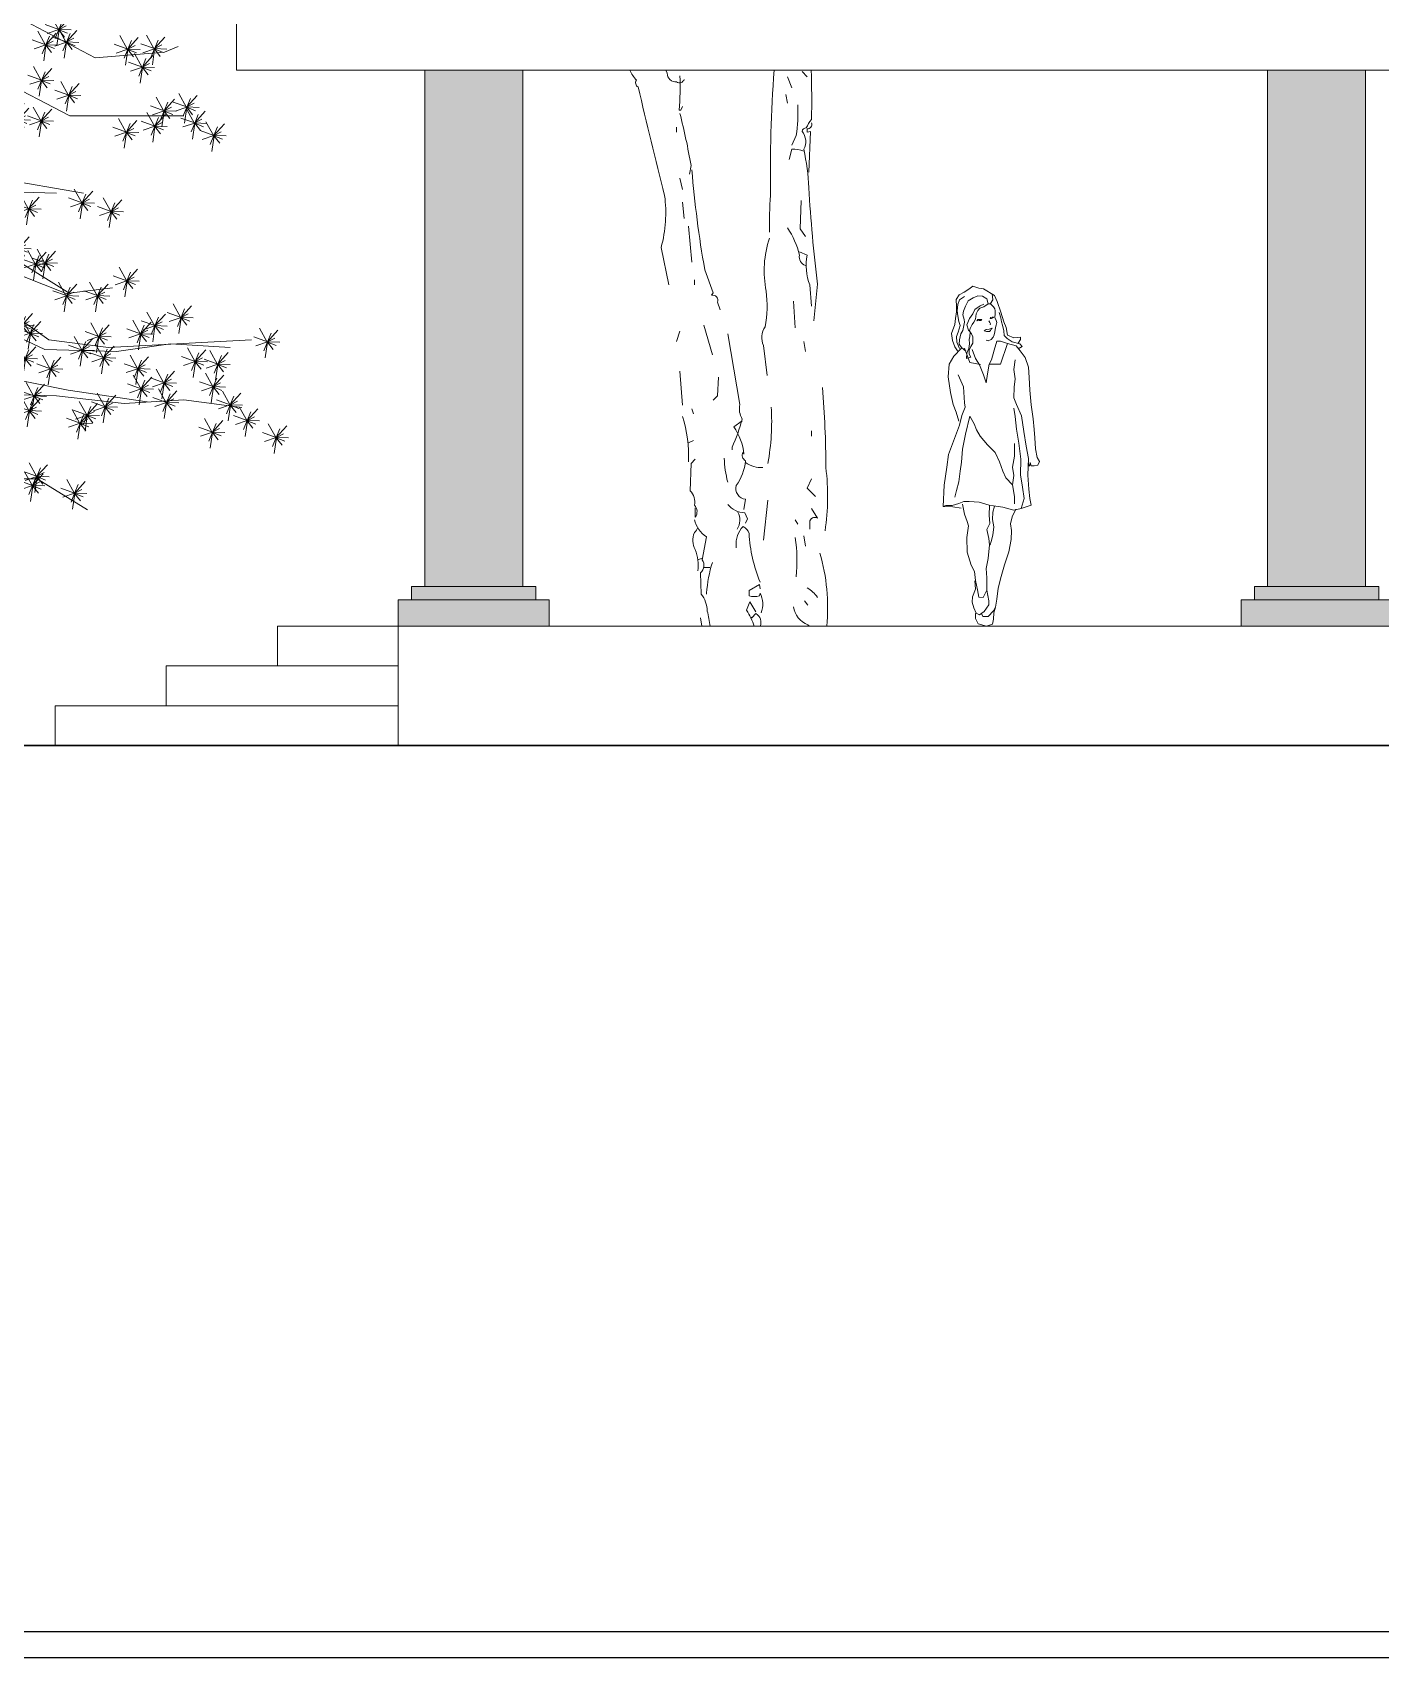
# Model space of a CAD drawing. Header units: millimetres. Extents: x 922141 to 965068, y 34629 to 256118.
# Drawn here: x 930224 to 935315, y 226570 to 232705 of the extents above; entities that cross this region are included whole.
import ezdxf

# ---------------------------------------------------------------- set-up
doc = ezdxf.new("R2010")
doc.units = ezdxf.units.MM
doc.layers.get('0').update_dxf_attribs({"plot": 0})
doc.layers.get('Defpoints').update_dxf_attribs({"color": 6})
for name, color, linetype, lineweight in [('A-HATCH', 251, 'Continuous', 9), ('HATCH', 8, 'Continuous', 5), ('MCA__ MURI ESISTENTI SEZIONATI', 30, 'Continuous', 30), ('MCA__ SCALE', 154, 'Continuous', 18)]:
    doc.layers.add(name, color=color, linetype=linetype, lineweight=lineweight)
doc.layers.add('MCA__ PISCINA ELEV.', color=91, linetype='Continuous')
doc.layers.add('TEXT200', color=7, linetype='Continuous')

# ---------------------------------------------------------------- blocks, each defined once
blk = doc.blocks.new('01')
at = {"layer": 'HATCH'}
for points in [[(626045, 367539.2, 0.091561), (626052.4, 367527.7, 0.475967), (626054.4, 367519.9, 0.005615), (626084.7, 367395.8, -0.096909), (626080.7, 367336.2), (626089.5, 367293.3)], [(626107.1, 367528.6, -0.49527), (626098.3, 367525.7, -0.439896), (626087.6, 367535.5), (626086.6, 367538.4)], [(626204.8, 367353.8, -0.024979), (626205.8, 367395.8, -0.02151), (626210, 367539.2, -0.02151)], [(626252.3, 367539.2, -0.020136), (626252.6, 367482.7, 0.062256), (626246.8, 367473, 0.343094), (626241.9, 367469.1, -0.318283), (626243.8, 367448.6, -0.046585), (626249.7, 367404.6, 0.015228), (626259.5, 367294.2), (626255.6, 367252.2)], [(626102.2, 367532.6, -0.027756), (626101.3, 367493.5), (626103.2, 367493.5), (626105.2, 367497.4)], [(626237, 367499.3, -0.058609), (626235.1, 367464.2), (626230.2, 367453.4)], [(626102.2, 367489.6, -0.019012), (626114.9, 367430), (626113, 367420.2)], [(626252.6, 367478.8, -0.566177), (626247.8, 367472), (626247.8, 367468.1), (626251.7, 367469.1), (626249.7, 367422.2)], [(626243.8, 367446.6, 0.123093), (626230.2, 367448.6), (626227.2, 367436.8)], [(626115.9, 367425.1, 0.024139), (626130.6, 367310.8), (626140.3, 367284.5), (626138.4, 367281.5, -0.609726), (626145.2, 367273.7), (626148.1, 367264.9)], [(626225.3, 367358.7, -0.082748), (626239, 367327.5, 0.384506), (626245.8, 367315.7)], [(626204.8, 367347, 0.133041), (626200.9, 367286.4, -0.070419), (626199.9, 367245.4, 0.2798), (626197.9, 367223.9), (626201.9, 367189.7)], [(626239, 367331.4), (626247.8, 367327.5, 0.135773), (626250.7, 367293.3), (626252.6, 367268.9)], [(626156.9, 367237.6), (626170.6, 367156.5, 0.18132), (626173.5, 367139.9, -0.043884), (626161.8, 367107.7), (626161.8, 367104.8)], [(626265.3, 367176.1, -0.02034), (626269.2, 367084.3, -0.067551), (626268.3, 367012)], [(626206.7, 367153.6, -0.060379), (626202.8, 367089.1)], [(626105.2, 367142.9, -0.085754), (626112, 367091.1)], [(626173.5, 367138), (626163.8, 367131.1, -0.126938), (626175.5, 367099.9), (626174.5, 367101.8, 0.442368), (626177.4, 367092.1, -0.125122), (626166.7, 367063.8, 0.473129), (626177.4, 367048.1), (626175.5, 367036.4)], [(626119.8, 367038.4), (626119.8, 367027.6, 0.35553), (626118.8, 367041.3, 0.236053), (626114, 367057.9), (626114.9, 367089.1), (626119.8, 367094)], [(626153, 367095, 0.060379), (626156.9, 367067.7)], [(626177.4, 367090.1, 0.159302), (626197, 367084.3)], [(626156.9, 367042.3, 0.207977), (626176.5, 367032.5), (626179.4, 367025.7), (626177.4, 367020.8)], [(626252.6, 367037.4), (626259.5, 367026.6, 0.566177), (626250.7, 367021.8), (626250.7, 367013.9)], [(626122.7, 367015.9, -0.090164), (626118.8, 367010, 0.247314), (626119.8, 366990.5, -0.123093), (626122.7, 366966.1)], [(626118.8, 367024.7, 0.18132), (626132.5, 367005.2), (626127.6, 366978.8, -0.401794), (626125.7, 366964.1), (626126.6, 366939.7, -0.147217), (626133.5, 366920.2, -0.012779), (626136.7, 366902.8, -0.012779)], [(626194, 366953.4, -0.087173), (626181.3, 367009.1, 0.199997), (626174.5, 367016.9, 0.226822), (626166.7, 366994.4), (626166.7, 366992.5)], [(626168.6, 367033.5, -0.256195), (626167.7, 367013.9)], [(626234.1, 367004.2, -0.063782), (626235.1, 366959.3)], [(626262.4, 366986.6, -0.094941), (626270.2, 366902.8)], [(626139.3, 366975.9, 0.04808), (626132.5, 366940.7), (626132.5, 366939.7)], [(626195, 366918.2, 0.215332), (626194, 366940.7), (626193.1, 366937.8, -0.17128), (626181.3, 366937.8), (626181.3, 366943.6), (626193.1, 366950.5), (626194, 366945.6)], [(626247.8, 366946.6, -0.126938), (626259.5, 366935.8)], [(626189.2, 366919.2), (626182.3, 366930.9), (626178.4, 366921.2, -0.064944), (626187.2, 366902.8, -0.064944)], [(626232.1, 366925.1, 0.27272), (626248.7, 366904.6), (626250.3, 366902.8)], [(626194, 366902.6, 0.362045), (626189.2, 366917.3), (626184.3, 366912.4), (626183.3, 366913.3)]]:
    blk.add_lwpolyline(points, format="xyb", dxfattribs=at)
for points in [[(626241.9, 367537.4), (626247.8, 367531.6)], [(626225.3, 367531.6), (626230.2, 367518.9)], [(626223.3, 367511.1), (626225.3, 367501.3)], [(626098.3, 367474), (626098.3, 367468.1)], [(626102.2, 367415.4), (626105.2, 367402.7)], [(626105.2, 367388), (626107.1, 367369.4)], [(626240.9, 367390), (626239.9, 367357.7), (626245.8, 367348.9)], [(626112, 367360.7), (626115.9, 367319.6)], [(626118.8, 367299.1), (626118.8, 367293.3)], [(626232.1, 367274.7), (626234.1, 367244.4)], [(626102.2, 367240.5), (626098.3, 367228.8)], [(626129.6, 367247.4), (626139.3, 367213.2)], [(626243.8, 367228.8), (626245.8, 367217.1)], [(626102.2, 367194.6), (626105.2, 367155.6)], [(626146.2, 367187.8), (626145.2, 367166.3), (626140.3, 367161.4)], [(626115.9, 367151.7), (626117.9, 367145.8)], [(626112, 367112.6), (626117.9, 367115.5)], [(626252.6, 367126.3), (626252.6, 367120.4)], [(626252.6, 367071.6), (626247.8, 367060.8), (626257.5, 367051.1)], [(626202.8, 367047.2), (626197.9, 367001.2)], [(626234.1, 367024.7), (626237, 367019.8)], [(626243.8, 367006.1), (626245.8, 366994.4)], [(626127.6, 366980.7), (626122.7, 366978.8)], [(626129.6, 366970), (626136.4, 366970)], [(626244.8, 366931.9), (626248.7, 366927)], [(626125.7, 366912.4), (626127.1, 366902.8)]]:
    blk.add_lwpolyline(points, dxfattribs=at)
blk = doc.blocks.new('PINE', base_point=(21193, 13261))
for p, q in [((21193, 13261), (21113, 13258)), ((21196, 13259), (21125, 13337)), ((21194, 13259), (21137, 13236)), ((21193, 13261), (21146, 13285)), ((21194, 13259), (21156, 13210)), ((21194, 13260), (21170, 13317)), ((21193, 13259), (21208, 13155)), ((21194, 13261), (21284, 13293)), ((21194, 13260), (21271, 13234)), ((21194, 13260), (21218, 13202)), ((21195, 13258), (21246, 13350))]:
    blk.add_line(p, q)
blk = doc.blocks.new('02')
at = {"layer": 'HATCH'}
for p, q in [((624647.3, 369334.6), (624621.2, 369185.8)), ((624604.4, 369182.8), (624586.8, 369255.1)), ((624621.2, 369185.8), (624618.2, 369071.7)), ((624610.9, 369136.5), (624665.6, 369081.9)), ((624610.9, 369125.6), (624578.1, 369060)), ((624665.6, 369081.9), (624742.1, 369008.9)), ((624476, 369034.5), (624392.1, 369041.8)), ((624578.1, 369060), (624476, 369034.5)), ((624607.2, 368965.2), (624691.1, 368910.5)), ((624439.5, 368906.9), (624286.4, 368939.7)), ((624607.2, 368917.8), (624523.4, 368914.1)), ((624753.1, 368914.1), (624789.5, 368939.7)), ((624516.1, 368899.6), (624439.5, 368906.9)), ((624523.4, 368914.1), (624446.8, 368874)), ((624607.2, 368899.6), (624683.8, 368885)), ((624683.8, 368885), (624753.1, 368914.1)), ((624691.1, 368910.5), (624866.1, 368859.5)), ((624446.8, 368874), (624359.3, 368859.5)), ((624610.9, 368750.1), (624705.7, 368735.5)), ((624705.7, 368735.5), (624891.6, 368731.9)), ((624603.6, 368677.2), (624534.3, 368640.7)), ((624614.5, 368611.5), (624713, 368593.3)), ((624785.9, 368604.3), (624891.6, 368622.5)), ((624713, 368593.3), (624785.9, 368604.3)), ((624727.6, 368597), (624793.2, 368567.8)), ((624793.2, 368567.8), (624906.2, 368516.8)), ((624574.4, 368487.6), (624530.7, 368447.5)), ((624618.2, 368491.2), (624574.4, 368487.6)), ((624530.7, 368447.5), (624417.7, 368425.6)), ((624618.2, 368418.3), (624723.9, 368392.8)), ((624723.9, 368392.8), (624818.7, 368403.7)), ((624818.7, 368403.7), (624902.6, 368389.1)), ((624377.6, 368254.3), (624279.1, 368287.1)), ((624607.2, 368290.7), (624534.3, 368243.3)), ((624534.3, 368243.3), (624359.3, 368159.5)), ((624494.2, 368225.1), (624377.6, 368254.3)), ((624610.9, 368185), (624680.2, 368181.3)), ((624680.2, 368181.3), (624764, 368126.6)), ((624359.3, 368159.5), (624260.9, 368159.5)), ((624629.1, 368123), (624523.4, 368108.4)), ((624764, 368126.6), (624873.4, 368130.3)), ((624873.4, 368130.3), (624964.5, 368137.6)), ((624355.7, 368101.1), (624257.2, 368090.2)), ((624494.2, 368093.8), (624333.8, 368072)), ((624523.4, 368108.4), (624355.7, 368101.1)), ((624614.5, 368115.7), (624494.2, 368093.8)), ((624618.2, 368108.4), (624705.7, 368093.8)), ((624705.7, 368093.8), (624836.9, 368024.6)), ((624333.8, 368072), (624253.6, 367966.2)), ((624836.9, 368024.6), (624968.2, 368035.5)), ((624968.2, 368035.5), (624993.7, 368046.4)), ((624614.5, 368006.3), (624789.5, 367915.2)), ((624789.5, 367915.2), (625004.6, 367915.2)), ((624337.5, 367813.1), (624260.9, 367769.4)), ((624505.2, 367820.4), (624384.9, 367805.8)), ((624610.9, 367842.3), (624505.2, 367820.4)), ((624643.7, 367798.5), (624815.1, 367769.4)), ((624260.9, 367769.4), (624162.5, 367747.5)), ((624548.9, 367754.8), (624465.1, 367692.8)), ((624764, 367769.4), (624636.4, 367773)), ((624465.1, 367692.8), (624410.4, 367678.2)), ((624654.6, 367663.6), (624789.5, 367579.8)), ((624614.5, 367641.8), (624508.8, 367623.5)), ((624643.7, 367634.5), (624782.2, 367579.8)), ((624508.8, 367623.5), (624425, 367616.2)), ((624425, 367616.2), (624596.3, 367601.7)), ((624596.3, 367601.7), (624625.5, 367601.7)), ((624629.5, 367577.2), (624749.4, 367492.3)), ((624782.2, 367579.8), (624869.7, 367590.7)), ((624618.2, 367550.6), (624435.9, 367514.2)), ((624366.6, 367503.2), (624056.7, 367517.8)), ((624435.9, 367514.2), (624366.6, 367503.2)), ((624621.8, 367532.4), (624457.8, 367499.6)), ((624632.8, 367525.1), (624742.1, 367474)), ((624330.2, 367492.3), (624155.2, 367503.2)), ((624457.8, 367499.6), (624330.2, 367492.3)), ((624749.4, 367492.3), (624862.5, 367477.7)), ((624862.5, 367477.7), (625132.2, 367492.3)), ((624877, 367470.4), (624979.1, 367485)), ((624979.1, 367485), (625092.1, 367477.7)), ((624742.1, 367474), (624877, 367470.4)), ((624658.3, 367423), (624785.9, 367397.5)), ((624647.4, 367390.2), (624764, 367386.5)), ((624764, 367386.5), (624891.6, 367372)), ((624785.9, 367397.5), (624935.4, 367375.6)), ((624268.2, 367335.5), (624198.1, 367352.5)), ((624403.1, 367379.3), (624268.2, 367335.5)), ((624519.7, 367379.3), (624337.5, 367306.3)), ((624621.8, 367379.3), (624403.1, 367379.3)), ((624483.3, 367353.7), (624421.3, 367280.8)), ((624614.5, 367372), (624483.3, 367353.7)), ((624891.6, 367372), (625004.6, 367379.3)), ((625004.6, 367379.3), (625114, 367364.7)), ((624541.6, 367335.5), (624512.5, 367240.7)), ((624607.2, 367350.1), (624541.6, 367335.5)), ((624337.5, 367306.3), (624177, 367248)), ((624177, 367248), (624136.9, 367251.7)), ((624512.5, 367240.7), (624552.6, 367193.3)), ((624651, 367229.8), (624727.6, 367229.8)), ((624727.6, 367229.8), (624822.4, 367171.4))]:
    blk.add_line(p, q, dxfattribs=at)
blk.add_lwpolyline([(624632.8, 366726.7, 65.6, 51, 0), (624632.8, 367113.1, 51, 36.5, 0), (624629.1, 367627.2, 36.5, 29.2, 0), (624607.2, 368075.6, 29.2, 21.9, 0), (624610.9, 368480.3, 21.9, 14.6, 0), (624603.6, 368775.6, 14.6, 7.29, 0), (624610.9, 369060, 7.29, 7.29, 0), (624610.9, 369194.9, 7.29, 7.29, 0)], format="xyseb", dxfattribs=at)
at = {"layer": 'HATCH', "xscale": -0.2870729222195223, "yscale": 0.2870729222195223, "zscale": 0.2870729222195223}
for p in [(624590.5, 369160.1), (624711.1, 369144.8), (624649.3, 369130.3), (624686.4, 369117.9), (624509.9, 369088.9), (624553.4, 369096.1), (624448.1, 369028.2), (624503.7, 369028.2), (624580, 369037.3), (624740.1, 369014.8), (624778.3, 369044.6), (624646.1, 368965), (624307.6, 368935.2), (624340.6, 368926.9), (624564.7, 368940.3), (624499.7, 368903.3), (624535.7, 368892), (624573.1, 368894.9), (624434.7, 368864.1), (624680.2, 368878.6), (624782.3, 368874.2), (624833.1, 368871.3), (624878.5, 368863), (624562.5, 368845.5), (624815.3, 368840.1), (624804, 368747.5), (624837.1, 368746.4), (624873, 368744.2), (624646.1, 368731.9), (624842.2, 368725.7), (624885.8, 368715.5), (624418, 368650.1), (624532.7, 368648.3), (624570.9, 368676.3), (624455.4, 368632), (624670, 368629.8), (624841.1, 368616.4), (624878.5, 368633.1), (624338.8, 368585.1), (624394.4, 368586.2), (624455.4, 368587.7), (624497.5, 368610.2), (624581.1, 368585.5), (624763.7, 368589.5), (624800, 368604), (624675.1, 368558.6), (624725.6, 368563.7), (624378, 368536.8), (624577.1, 368527.7), (624927.9, 368526.7), (624902.1, 368514.3), (624520.4, 368485.3), (624587.6, 368474), (624941.3, 368479.1), (624503.7, 368448.2), (624856.7, 368431.9), (624699.8, 368401.7), (624442, 368398.8), (624442, 368398.8), (624747.4, 368391.6), (624792.8, 368382.1), (624844.4, 368396.6), (624749.2, 368365.4), (624303.6, 368294.2), (624279.6, 368268.4), (624336.6, 368255), (624495.3, 368260.1), (624572.7, 368218), (624747, 368198), (624267.3, 368162), (624404.5, 368178.7), (624651.1, 368156.9), (624688.2, 368179.8), (624735.8, 368159.1), (624788.4, 368159.1), (624957.7, 368164.2), (624895.6, 368130.1), (624975.1, 368125), (624981.3, 368141.3), (624418, 368115.9), (624528.4, 368100.3), (624371.5, 368075.6), (624443.8, 368093), (624580, 368081.8), (624768.8, 368078.5), (624744.1, 368049.4), (624783, 368054.9), (624898.8, 368041.4), (624949.3, 368042.2), (624328.3, 368025.1), (624926.4, 368007.3), (624285.8, 367993.1), (624333.4, 367991), (624562.5, 367974.3), (624664.6, 367984.8), (624735.8, 367982.6), (624787.3, 367954.6), (624520, 367933.2), (624552, 367916.5), (624590.5, 367936.1), (624680.9, 367939), (624967.5, 367924.9), (625010.3, 367932.1), (624655.9, 367902), (624692.2, 367908.2), (624735.4, 367906), (624896.3, 367884.6), (624950, 367895.8), (625025.2, 367902), (625061.5, 367878.4), (624500.1, 367825.7), (624215.3, 367791.9), (624343.2, 367815.2), (624384.6, 367811.2), (624177.2, 367758.9), (624257.5, 367765.1), (624556.7, 367756.7), (624585.8, 367784.3), (624675.5, 367769.8), (624280.3, 367746.5), (624325.7, 367734.9), (624358.8, 367749.4), (624465.9, 367745.1), (624711.8, 367740), (624812.8, 367751.3), (624867.6, 367734.9), (624146.3, 367715.7), (624511.3, 367721.5), (624448.5, 367686.3), (624576.3, 367664.8), (624692.9, 367664.8), (624538.2, 367644.1), (624724.9, 367635.8), (624742.7, 367637.9), (624443.4, 367604.9), (624897.4, 367603.8), (624499, 367600.9), (624556, 367599.8), (624783, 367575.8), (624841.8, 367575.8), (624307.2, 367553.3), (624041.7, 367516.6), (624191.7, 367529.7), (624227.7, 367522.5), (624273.1, 367522.5), (624660.9, 367516.3), (624699.1, 367520.3), (624950, 367519.2), (624999.4, 367534.8), (624209.2, 367487.6), (624265.8, 367491.6), (624714.7, 367505), (624844, 367498.8), (624923.2, 367503.9), (625162.5, 367488.7), (624138, 367458.5), (624236, 367455.6), (624288.7, 367463.6), (624334.1, 367459.6), (624534.2, 367473.1), (624705.3, 367457.4), (624812.8, 367473.1), (624853.1, 367458.9), (625026.3, 367451.6), (624495, 367449.5), (624523.7, 367421.5), (624560, 367438.9), (624752.8, 367437.8), (624918.1, 367438.2), (625068.8, 367446.6), (624201.9, 367415.3), (624924.3, 367400.1), (624967.5, 367411.3), (625060.4, 367404.1), (624403.8, 367358.7), (624526.9, 367364.8), (624553.8, 367382.3), (624598.1, 367384.4), (624674.8, 367382.3), (624712.9, 367358.7), (624722, 367386.6), (624856.3, 367365.9), (624971.8, 367374.3), (625092.4, 367369.9), (624449.2, 367330.7), (624808.8, 367335.1), (624822.2, 367350.3), (625124.4, 367340.1), (624379.1, 367309.3), (624455.8, 367312.2), (624552.7, 367321.3), (625058.6, 367318.3), (625179.2, 367308.2), (624304.7, 367278), (624570.2, 367281.3), (624677.7, 367270), (624280, 367259.5), (624418.3, 367257.3), (624551.6, 367253.3), (624727.4, 367234.8), (624209.9, 367232.6), (624493.9, 367222.5), (624594.9, 367210.1), (624719.1, 367217.4), (624459.7, 367182.2), (624553.8, 367193.4), (624798.6, 367202.9)]:
    blk.add_blockref('PINE', p, dxfattribs=at)

msp = doc.modelspace()

# ---------------------------------------------------------------- hatches: boundary and pattern name
at = {"layer": 'A-HATCH', "ltscale": 600, "true_color": 0xc7c8ca}
h = msp.add_hatch(color=9, dxfattribs=at)
h.dxf.hatch_style = 1
h.paths.add_polyline_path([(931705.86, 230613.37), (931705.86, 232563.37), (932075.86, 232563.37), (932075.86, 230613.37)])
h.paths.add_polyline_path([(932175.86, 230463.37), (932175.86, 230563.37), (931605.86, 230563.37), (931605.86, 230463.37)])
h.paths.add_polyline_path([(931655.86, 230563.37), (931655.86, 230613.37), (932125.86, 230613.37), (932125.86, 230563.37)])
h = msp.add_hatch(color=9, dxfattribs=at)
h.dxf.hatch_style = 1
h.paths.add_polyline_path([(934888.86, 232563.37), (934888.86, 230613.37), (935258.86, 230613.37), (935258.86, 232563.37)])
h.paths.add_polyline_path([(935358.86, 230463.37), (935358.86, 230563.37), (935308.86, 230563.37), (934838.86, 230563.37), (934788.86, 230563.37), (934788.86, 230463.37)])
h.paths.add_polyline_path([(935308.86, 230563.37), (935308.86, 230613.37), (935258.86, 230613.37), (934888.86, 230613.37), (934838.86, 230613.37), (934838.86, 230563.37)])

# ---------------------------------------------------------------- linework, layer by layer
at = {"layer": 'Defpoints'}
msp.add_lwpolyline([(965068.26, 226569.51), (965068.26, 256118.44), (922141.11, 256118.44), (922141.11, 226569.51)], close=True, dxfattribs=at)
at = {"layer": 'MCA__ MURI ESISTENTI SEZIONATI'}
msp.add_line((926907.68, 230013.37), (955474.01, 230013.37), dxfattribs=at)
at = {"layer": 'MCA__ SCALE'}
for p, q in [((930994.86, 232863.37), (930994.86, 232563.37)), ((939216.44, 232563.37), (930994.86, 232563.37)), ((933712.73, 231697), (933724.49, 231714.97)), ((933713.57, 231671.17), (933712.73, 231697)), ((933719.38, 231678.32), (933725.61, 231696.5)), ((933724.49, 231714.97), (933743.32, 231725.3)), ((933725.61, 231696.5), (933744.51, 231708.67)), ((933743.32, 231725.3), (933760.31, 231735.7)), ((933758.59, 231691.53), (933748.6, 231671.65)), ((933777.49, 231703.7), (933758.59, 231691.53)), ((933760.31, 231735.7), (933775.4, 231747.71)), ((933775.4, 231747.71), (933799.03, 231739.42)), ((933794.34, 231710.42), (933777.49, 231703.7)), ((933812.74, 231709.7), (933794.34, 231710.42)), ((933799.03, 231739.42), (933815.65, 231737.23)), ((933828.94, 231699.86), (933812.74, 231709.7)), ((933815.65, 231737.23), (933857.43, 231712.91)), ((933833.75, 231681.24), (933828.94, 231699.86)), ((933842.94, 231681.74), (933851.64, 231696.02)), ((933851.64, 231696.02), (933848.45, 231718.6)), ((933857.43, 231712.91), (933868.18, 231690.06)), ((933868.18, 231690.06), (933881.37, 231649.59)), ((933709.94, 231625.24), (933714.62, 231650.86)), ((933714.62, 231650.86), (933713.57, 231671.17)), ((933716.61, 231654.47), (933719.38, 231678.32)), ((933719.57, 231635.92), (933716.61, 231654.47)), ((933722.39, 231613.7), (933719.57, 231635.92)), ((933740.53, 231653.54), (933738.12, 231638.89)), ((933738.12, 231638.89), (933742.99, 231622.11)), ((933748.6, 231671.65), (933740.53, 231653.54)), ((933763.38, 231625.01), (933775.13, 231642.98)), ((933775.13, 231642.98), (933783.14, 231659.25)), ((933783.14, 231659.25), (933792.62, 231666.26)), ((933788.01, 231642.48), (933785.39, 231622.31)), ((933794.03, 231655.14), (933788.01, 231642.48)), ((933792.62, 231666.26), (933803.95, 231673.19)), ((933801.75, 231664.06), (933794.03, 231655.14)), ((933816.69, 231669.01), (933801.75, 231664.06)), ((933803.95, 231673.19), (933817.11, 231680.05)), ((933833.75, 231681.24), (933816.69, 231669.01)), ((933842.95, 231680.89), (933833.75, 231681.24)), ((933842.79, 231629.29), (933840.8, 231625.68)), ((933842.79, 231629.29), (933848.38, 231630.92)), ((933853.56, 231669.42), (933842.95, 231680.89)), ((933853.83, 231628.86), (933846.32, 231625.47)), ((933848.38, 231630.92), (933853.9, 231630.7)), ((933858.79, 231661.84), (933853.56, 231669.42)), ((933853.9, 231630.7), (933853.83, 231628.86)), ((933860.35, 231654.41), (933858.79, 231661.84)), ((933859.35, 231628.65), (933859.92, 231643.37)), ((933864.44, 231617.39), (933859.35, 231628.65)), ((933859.92, 231643.37), (933860.35, 231654.41)), ((933874.85, 231648.32), (933881.43, 231627.79)), ((933881.37, 231649.59), (933892.4, 231612.58)), ((933881.43, 231627.79), (933884.54, 231612.93)), ((933694.85, 231568.7), (933707.24, 231603.23)), ((933699.36, 231542.72), (933694.85, 231568.7)), ((933707.24, 231603.23), (933709.94, 231625.24)), ((933714.66, 231556.87), (933720.82, 231573.22)), ((933720.82, 231573.22), (933727.34, 231598.76)), ((933727.34, 231598.76), (933722.39, 231613.7)), ((933729.81, 231567.34), (933725.27, 231545.4)), ((933737.67, 231579.93), (933729.81, 231567.34)), ((933744.4, 231611), (933737.67, 231579.93)), ((933742.99, 231622.11), (933744.4, 231611)), ((933753.25, 231601.44), (933763.38, 231625.01)), ((933759.82, 231580.91), (933753.25, 231601.44)), ((933765.13, 231575.18), (933759.82, 231580.91)), ((933765.63, 231588.06), (933763.36, 231577.09)), ((933763.36, 231577.09), (933770.36, 231567.61)), ((933764.41, 231556.78), (933765.13, 231575.18)), ((933773.56, 231602.5), (933765.63, 231588.06)), ((933770.36, 231567.61), (933775.45, 231556.35)), ((933779.44, 231611.48), (933773.56, 231602.5)), ((933785.39, 231622.31), (933779.44, 231611.48)), ((933790.69, 231616.57), (933794.59, 231621.95)), ((933799.96, 231618.06), (933790.69, 231616.57)), ((933794.59, 231621.95), (933803.79, 231621.59)), ((933805.48, 231617.84), (933799.96, 231618.06)), ((933803.79, 231621.59), (933809.31, 231621.38)), ((933809.31, 231621.38), (933805.48, 231617.84)), ((933818.7, 231578.63), (933826.28, 231583.86)), ((933827.83, 231576.43), (933818.7, 231578.63)), ((933826.28, 231583.86), (933837.39, 231585.27)), ((933833.35, 231576.22), (933827.83, 231576.43)), ((933838.87, 231576), (933833.35, 231576.22)), ((933836.77, 231616.63), (933840.23, 231610.96)), ((933837.39, 231585.27), (933841.14, 231586.97)), ((933842.7, 231579.54), (933838.87, 231576)), ((933840.23, 231610.96), (933841.86, 231605.37)), ((933846.32, 231625.47), (933840.8, 231625.68)), ((933841.14, 231586.97), (933848.57, 231588.52)), ((933841.86, 231605.37), (933841.71, 231601.69)), ((933844.75, 231584.99), (933842.7, 231579.54)), ((933848.57, 231588.52), (933844.75, 231584.99)), ((933856.84, 231564.25), (933859.11, 231575.21)), ((933859.11, 231575.21), (933861.6, 231591.7)), ((933861.6, 231591.7), (933863.79, 231600.83)), ((933863.79, 231600.83), (933865.99, 231609.96)), ((933865.99, 231609.96), (933864.44, 231617.39)), ((933884.54, 231612.93), (933887.72, 231599.9)), ((933887.72, 231599.9), (933892.45, 231579.45)), ((933892.4, 231612.58), (933901.24, 231591.09)), ((933892.45, 231579.45), (933893.58, 231560.98)), ((933901.24, 231591.09), (933906.76, 231562.55)), ((933707.64, 231518.44), (933699.36, 231542.72)), ((933733.25, 231513.76), (933704.44, 231483.55)), ((933719.8, 231499.54), (933707.64, 231518.44)), ((933715.71, 231536.56), (933714.66, 231556.87)), ((933725.82, 231512.21), (933715.71, 231536.56)), ((933725.27, 231545.4), (933724.63, 231528.84)), ((933724.63, 231528.84), (933733.33, 231515.6)), ((933733.33, 231515.6), (933749.39, 231502.08)), ((933744.29, 231513.33), (933764.3, 231459.11)), ((933752.78, 231494.57), (933760.86, 231512.69)), ((933760.86, 231512.69), (933763.34, 231529.18)), ((933762.41, 231505.26), (933761.84, 231490.54)), ((933762.21, 231547.65), (933764.41, 231556.78)), ((933763.34, 231529.18), (933762.21, 231547.65)), ((933768.5, 231519.76), (933762.41, 231505.26)), ((933776.36, 231532.36), (933768.5, 231519.76)), ((933785.19, 231474.89), (933773.59, 231508.51)), ((933775.45, 231556.35), (933776.36, 231532.36)), ((933826.55, 231543.31), (933833.83, 231541.18)), ((933833.83, 231541.18), (933845.09, 231546.27)), ((933845.09, 231546.27), (933852.81, 231555.19)), ((933856.4, 231505.29), (933845.77, 231468.85)), ((933852.81, 231555.19), (933856.84, 231564.25)), ((933866.96, 231539.9), (933856.4, 231505.29)), ((933879.84, 231539.39), (933866.96, 231539.9)), ((933907.15, 231530.96), (933879.84, 231539.39)), ((933907.15, 231530.96), (933880.16, 231452.77)), ((933893.58, 231560.98), (933906.03, 231549.43)), ((933906.03, 231549.43), (933924, 231537.68)), ((933906.76, 231562.55), (933930.98, 231552.98)), ((933939.99, 231522.31), (933907.15, 231530.96)), ((933924, 231537.68), (933953.15, 231529.17)), ((933930.98, 231552.98), (933955.2, 231555.49)), ((933953.99, 231503.34), (933939.99, 231522.31)), ((933956.36, 231545.92), (933946.5, 231532.75)), ((933962, 231519.62), (933946.92, 231510.99)), ((933953.15, 231529.17), (933962, 231519.62)), ((933955.2, 231555.49), (933956.36, 231545.92)), ((933686.66, 231452.91), (933682.96, 231405.14)), ((933704.44, 231483.55), (933686.66, 231452.91)), ((933751.99, 231474.33), (933752.78, 231494.57)), ((933768.77, 231479.21), (933751.99, 231474.33)), ((933761.84, 231490.54), (933768.77, 231479.21)), ((933764.3, 231459.11), (933804.57, 231452.02)), ((933800.82, 231450.32), (933785.19, 231474.89)), ((933815.95, 231412.88), (933800.82, 231450.32)), ((933837.76, 231452.57), (933830.81, 231415.98)), ((933845.77, 231468.85), (933837.76, 231452.57)), ((933880.16, 231452.77), (933837.76, 231452.57)), ((933936.07, 231469.02), (933930.96, 231432.36)), ((933973.31, 231478.63), (933953.99, 231503.34)), ((933986.6, 231441.26), (933973.31, 231478.63)), ((933682.96, 231405.14), (933691.72, 231345.83)), ((933740.49, 231367.89), (933720.12, 231412.91)), ((933825.85, 231383.01), (933815.95, 231412.88)), ((933830.81, 231415.98), (933825.85, 231383.01)), ((933930.96, 231432.36), (933935.13, 231397.19)), ((933935.13, 231397.19), (933932.07, 231365.98)), ((933988.78, 231402.48), (933986.6, 231441.26)), ((933990.6, 231354.49), (933988.78, 231402.48)), ((933691.72, 231345.83), (933701.04, 231301.24)), ((933743.65, 231306.96), (933740.49, 231367.89)), ((933932.07, 231365.98), (933930.5, 231325.5)), ((933930.5, 231325.5), (933940.61, 231301.15)), ((933995.81, 231299), (933990.6, 231354.49)), ((933701.04, 231301.24), (933712.78, 231271.3)), ((933712.78, 231271.3), (933722.53, 231237.75)), ((933734.43, 231259.4), (933746.69, 231290.25)), ((933746.69, 231290.25), (933743.65, 231306.96)), ((933930.84, 231286.78), (933935.14, 231255.29)), ((933940.61, 231301.15), (933959.21, 231258.04)), ((934003.01, 231247.12), (933995.81, 231299)), ((933707.08, 231172), (933725.64, 231222.88)), ((933722.53, 231237.75), (933722.53, 231237.75)), ((933725.64, 231222.88), (933734.43, 231259.4)), ((933763.8, 231256.42), (933748.27, 231188.83)), ((933781.13, 231228.1), (933763.8, 231256.42)), ((933789.47, 231205.66), (933781.13, 231228.1)), ((933803.26, 231181.17), (933789.47, 231205.66)), ((933935.14, 231255.29), (933940.64, 231207.16)), ((933940.64, 231207.16), (933949.68, 231155.21)), ((933959.21, 231258.04), (933967.96, 231198.73)), ((933967.96, 231198.73), (933976.86, 231143.09)), ((934006.96, 231206.43), (934003.01, 231247.12)), ((934009.42, 231175), (934006.96, 231206.43)), ((933684.48, 231112.07), (933707.08, 231172)), ((933748.27, 231188.83), (933736.86, 231132.15)), ((933831.49, 231148.74), (933803.26, 231181.17)), ((933859.86, 231120), (933831.49, 231148.74)), ((933933.05, 231154.01), (933933.03, 231106.1)), ((933949.68, 231155.21), (933956.52, 231094.13)), ((933976.86, 231143.09), (933986.11, 231096.66)), ((934009.42, 231175), (934012.2, 231133.27)), ((933677.1, 231064.44), (933684.48, 231112.07)), ((933733.09, 231082.54), (933728.12, 231049.56)), ((933736.86, 231132.15), (933733.09, 231082.54)), ((933876.9, 231084.32), (933859.86, 231120)), ((933888.42, 231048.86), (933876.9, 231084.32)), ((933933.03, 231106.1), (933925.87, 231063.99)), ((933956.52, 231094.13), (933956.08, 231035.17)), ((933986.11, 231096.66), (933983.68, 231034.1)), ((933987.83, 231067.56), (933985.95, 231078.69)), ((933992.04, 231081.99), (933990.59, 231071.64)), ((933996.39, 231068.81), (933992.04, 231081.99)), ((934012.2, 231133.27), (934019.3, 231100.18)), ((934019.3, 231100.18), (934027.72, 231085.12)), ((934027.72, 231085.12), (934020.75, 231071.79)), ((933667.09, 230996.64), (933677.1, 231064.44)), ((933728.12, 231049.56), (933722.87, 231009.22)), ((933900.37, 231024.44), (933888.42, 231048.86)), ((933925.13, 230997.67), (933900.37, 231024.44)), ((933930.17, 231032.49), (933925.13, 230997.67)), ((933925.87, 231063.99), (933930.17, 231032.49)), ((933956.08, 231035.17), (933963.49, 230988.81)), ((933983.68, 231034.1), (933987.13, 230980.52)), ((933990.59, 231071.64), (933987.83, 231067.56)), ((934007.7, 231069.28), (933996.39, 231068.81)), ((934020.75, 231071.79), (934007.7, 231069.28)), ((933663.95, 230915.68), (933667.09, 230996.64)), ((933667.09, 230996.64), (933667.09, 230996.64)), ((933714.22, 230976.38), (933707.7, 230950.84)), ((933722.87, 231009.22), (933714.22, 230976.38)), ((933925.13, 230997.67), (933932.62, 230953.15)), ((933932.62, 230953.15), (933933.39, 230925.48)), ((933963.49, 230988.81), (933969.21, 230946.2)), ((933987.13, 230980.52), (933991.29, 230945.35)), ((933673.29, 230919), (933663.95, 230915.68)), ((933663.95, 230915.68), (933700.75, 230914.25)), ((933697.28, 230919.91), (933673.29, 230919)), ((933723.33, 230926.27), (933697.28, 230919.91)), ((933700.75, 230914.25), (933731.89, 230909.35)), ((933742.09, 230934.76), (933723.33, 230926.27)), ((933731.89, 230909.35), (933731.89, 230909.35)), ((933736.14, 230923.93), (933743.91, 230886.77)), ((933762.33, 230933.97), (933742.09, 230934.76)), ((933799.13, 230932.54), (933762.33, 230933.97)), ((933837.35, 230920), (933799.13, 230932.54)), ((933853.83, 230917.52), (933837.35, 230920)), ((933837.76, 230883.13), (933839.19, 230919.93)), ((933851.07, 230893.67), (933849.99, 230866.06)), ((933857.51, 230917.37), (933851.07, 230893.67)), ((933888.65, 230912.48), (933853.83, 230917.52)), ((933930.62, 230901.63), (933888.65, 230912.48)), ((933924.1, 230876.09), (933938.12, 230905.03)), ((933958.51, 230907.92), (933930.62, 230901.63)), ((933969.21, 230946.2), (933958.51, 230907.92)), ((933995.88, 230921.21), (933958.51, 230907.92)), ((933991.29, 230945.35), (933995.88, 230921.21)), ((933743.91, 230886.77), (933753.88, 230858.74)), ((933758.76, 230841.97), (933753.36, 230797.95)), ((933753.88, 230858.74), (933758.76, 230841.97)), ((933828.25, 230828.21), (933840.22, 230851.7)), ((933840.22, 230851.7), (933837.76, 230883.13)), ((933849.99, 230866.06), (933854.44, 230838.25)), ((933854.44, 230838.25), (933851.39, 230807.04)), ((933917.58, 230850.54), (933924.1, 230876.09)), ((933922.1, 230824.56), (933917.58, 230850.54)), ((933753.36, 230797.95), (933754.9, 230742.6)), ((933836.16, 230794.73), (933828.25, 230828.21)), ((933833.23, 230719.29), (933838.92, 230770.67)), ((933838.92, 230770.67), (933836.16, 230794.73)), ((933840.76, 230770.59), (933838.92, 230770.67)), ((933844.94, 230783.33), (933840.76, 230770.59)), ((933851.39, 230807.04), (933844.94, 230783.33)), ((933911.59, 230743.88), (933920.81, 230791.44)), ((933920.81, 230791.44), (933922.1, 230824.56)), ((933754.9, 230742.6), (933769.6, 230694.12)), ((933826.21, 230680.86), (933833.23, 230719.29)), ((933894.94, 230694.77), (933911.59, 230743.88)), ((933769.6, 230694.12), (933781.55, 230669.69)), ((933781.55, 230669.69), (933785.78, 230636.36)), ((933828.53, 230645.75), (933826.21, 230680.86)), ((933871.27, 230607.24), (933882.18, 230651.04)), ((933882.18, 230651.04), (933894.94, 230694.77)), ((933786.08, 230603.45), (933774.15, 230574.15)), ((933783.62, 230634.87), (933784.89, 230620.08)), ((933784.89, 230620.08), (933786.08, 230603.45)), ((933785.78, 230636.36), (933793.63, 230601.04)), ((933793.63, 230601.04), (933798.07, 230573.22)), ((933814.63, 230572.58), (933828.59, 230599.68)), ((933828.59, 230599.68), (933828.53, 230645.75)), ((933836.21, 230558.84), (933828.59, 230599.68)), ((933865.94, 230565.06), (933871.27, 230607.24)), ((933774.15, 230574.15), (933773.37, 230553.91)), ((933773.37, 230553.91), (933779.94, 230533.38)), ((933779.94, 230533.38), (933788.35, 230512.79)), ((933798.07, 230573.22), (933814.63, 230572.58)), ((933818.08, 230519), (933835.64, 230544.12)), ((933829.64, 230579.37), (933829.64, 230579.37)), ((933835.64, 230544.12), (933836.21, 230558.84)), ((933861.12, 230535.76), (933853.19, 230521.32)), ((933854.74, 230513.89), (933861.12, 230535.76)), ((933861.12, 230535.76), (933865.94, 230565.06)), ((931149.86, 230463.37), (940041.86, 230463.37)), ((931149.86, 230463.37), (931149.86, 230313.37)), ((931605.86, 230463.37), (931605.86, 230013.37)), ((933786.44, 230511.02), (933785.73, 230492.62)), ((933785.73, 230492.62), (933795.98, 230471.95)), ((933788.35, 230512.79), (933786.44, 230511.02)), ((933788.35, 230512.79), (933801.02, 230506.76)), ((933795.98, 230471.95), (933826.98, 230463.37)), ((933801.02, 230506.76), (933818.08, 230519)), ((933813.69, 230500.74), (933808.86, 230511.4)), ((933813.69, 230500.74), (933813.69, 230500.74)), ((933833.93, 230499.96), (933813.69, 230500.74)), ((933826.98, 230463.37), (933849.42, 230471.71)), ((933853.19, 230521.32), (933833.93, 230499.96)), ((933849.42, 230471.71), (933853.81, 230489.97)), ((933853.81, 230489.97), (933854.74, 230513.89)), ((930729.86, 230313.37), (930729.86, 230163.37)), ((930729.86, 230313.37), (931605.86, 230313.37)), ((930309.86, 230163.37), (930309.86, 230013.37)), ((930309.86, 230163.37), (931605.86, 230163.37))]:
    msp.add_line(p, q, dxfattribs=at)
for points in [[(931705.86, 230613.37), (932075.86, 230613.37), (932075.86, 232563.37), (931705.86, 232563.37)], [(934888.86, 230613.37), (935258.86, 230613.37), (935258.86, 232563.37), (934888.86, 232563.37)], [(931655.86, 230613.37), (932125.86, 230613.37), (932125.86, 230563.37), (931655.86, 230563.37)], [(934838.86, 230613.37), (935308.86, 230613.37), (935308.86, 230563.37), (934838.86, 230563.37)], [(931605.86, 230463.37), (932175.86, 230463.37), (932175.86, 230563.37), (931605.86, 230563.37)], [(934788.86, 230463.37), (935358.86, 230463.37), (935358.86, 230563.37), (934788.86, 230563.37)]]:
    msp.add_lwpolyline(points, close=True, dxfattribs=at)
at = {"layer": 'TEXT200'}
msp.add_lwpolyline([(964970.15, 226667.62), (964970.15, 256020.33), (922239.22, 256020.33), (922239.22, 226667.62)], close=True, dxfattribs=at)

# ---------------------------------------------------------------- block references
at = {"layer": 'MCA__ PISCINA ELEV.'}
for name, p, xscale, yscale, zscale in [('01', (-1133467.64, -980315.91), 3.3, 3.3, 3.3), ('02', (-319212.89, -503439.93), 2, 2, 2)]:
    msp.add_blockref(name, p, dxfattribs=dict(at, xscale=xscale, yscale=yscale, zscale=zscale))

doc.saveas('drawing.dxf')
